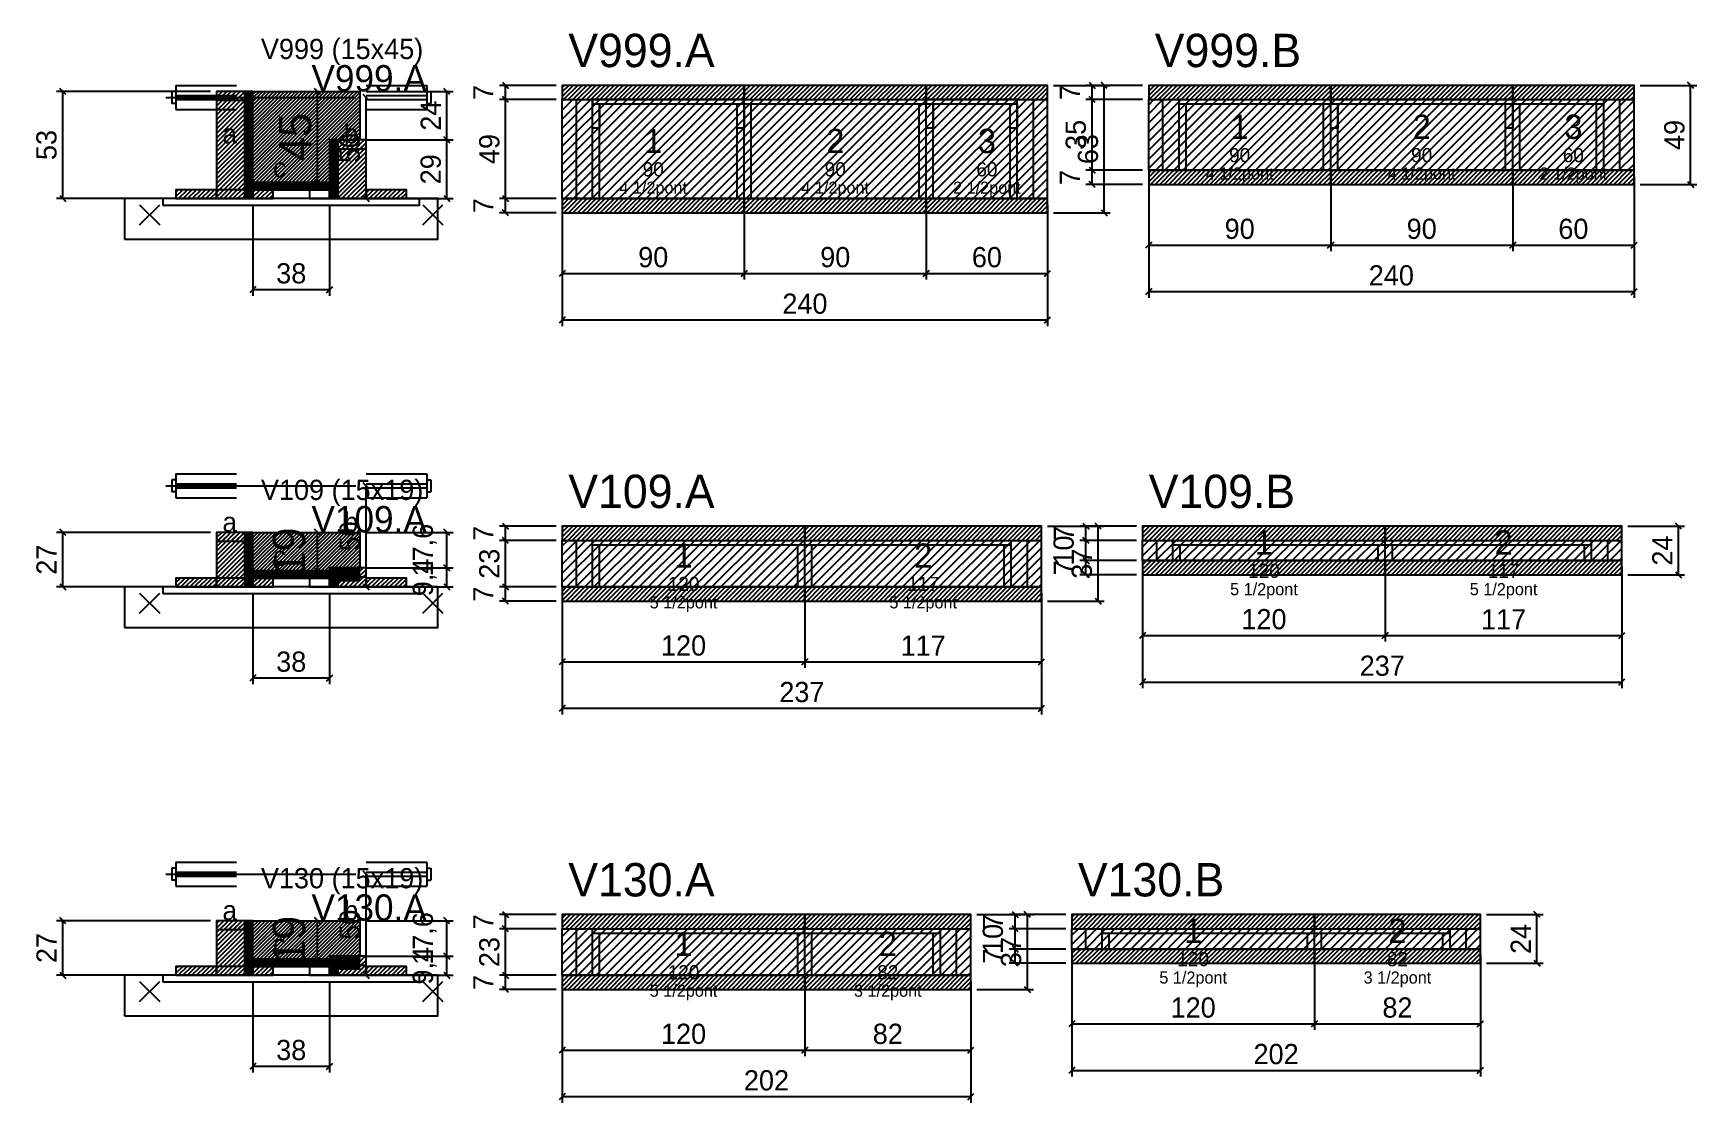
# Model space of a CAD drawing. Extents: x -69 to 3070, y -7262 to 1250.
# Drawn here: x -69 to 754, y -7262 to -6733 of the extents above; entities that cross this region are included whole.
import ezdxf
from ezdxf.enums import TextEntityAlignment as Align

# ---------------------------------------------------------------- set-up
doc = ezdxf.new("R2010")
doc.units = 0
for name, color, linetype in [('5', 5, 'Continuous'), ('barrote', 126, 'Continuous'), ('CONCRETO', 251, 'Continuous'), ('COTA', 241, 'Continuous'), ('Cota Seção (2x)', 241, 'Continuous'), ('detalhes', 7, 'Continuous'), ('Hachura', 251, 'Continuous'), ('Madeira', 126, 'Continuous'), ('NOMENCLATURA', 7, 'Continuous'), ('Painéis', 200, 'Continuous'), ('presilha', 224, 'Continuous'), ('Reaproveitamento', 251, 'Continuous'), ('SARR_2.2x7', 40, 'Continuous'), ('SARR_3.5x7', 81, 'Continuous'), ('SCO-___-LAJ', 224, 'Continuous'), ('TENSOR', 224, 'Continuous'), ('texto', 7, 'Continuous'), ('Texto Seção', 7, 'Continuous')]:
    doc.layers.add(name, color=color, linetype=linetype)
doc.dimstyles.new('PAINEL', dxfattribs={"dimtxt": 10, "dimasz": 3, "dimexe": 3, "dimexo": 3, "dimgap": 3, "dimtad": 1, "dimblk": 'OBLIQUE', "dimblk1": 'OBLIQUE', "dimcen": 2.5, "dimclrd": 4, "dimclre": 4, "dimclrt": 240, "dimazin": 3, "dimtfac": 1, "dimtmove": 0, "dimatfit": 3})
doc.dimstyles.new('SECAO2X', dxfattribs={"dimtxt": 16, "dimasz": 3, "dimexe": 3, "dimexo": 3, "dimgap": 3, "dimtad": 1, "dimblk": 'OBLIQUE', "dimblk1": 'OBLIQUE', "dimcen": 2.5, "dimclrd": 4, "dimclre": 4, "dimclrt": 240, "dimazin": 3, "dimtfac": 1, "dimtmove": 0, "dimatfit": 3})

# ---------------------------------------------------------------- blocks, each defined once
blk = doc.blocks.new('_OBLIQUE')
at = {"color": 0, "linetype": 'BYBLOCK'}
blk.add_line((-0.5, -0.5), (0.5, 0.5), dxfattribs=at)

msp = doc.modelspace()

# ---------------------------------------------------------------- hatches: boundary and pattern name
at = {"layer": 'COTA'}
h = msp.add_hatch(dxfattribs=at)
h.set_pattern_fill('ANSI31', scale=0.5)
h.paths.add_polyline_path([(193, -6766), (283, -6766), (283, -6759), (193, -6759)])
h = msp.add_hatch(dxfattribs=at)
h.set_pattern_fill('ANSI31', scale=0.5)
h.paths.add_polyline_path([(283, -6766), (373, -6766), (373, -6759), (283, -6759)])
h = msp.add_hatch(dxfattribs=at)
h.set_pattern_fill('ANSI31', scale=0.5)
h.paths.add_polyline_path([(373, -6766), (433, -6766), (433, -6759), (373, -6759)])
h = msp.add_hatch(dxfattribs=at)
h.set_pattern_fill('ANSI31', scale=0.5)
h.paths.add_polyline_path([(483, -6766), (573, -6766), (573, -6759), (483, -6759)])
h = msp.add_hatch(dxfattribs=at)
h.set_pattern_fill('ANSI31', scale=0.5)
h.paths.add_polyline_path([(573, -6766), (663, -6766), (663, -6759), (573, -6759)])
h = msp.add_hatch(dxfattribs=at)
h.set_pattern_fill('ANSI31', scale=0.5)
h.paths.add_polyline_path([(663, -6766), (723, -6766), (723, -6759), (663, -6759)])
h = msp.add_hatch(dxfattribs=at)
h.set_pattern_fill('ANSI31', scale=0.4)
h.paths.add_polyline_path([(40, -6807), (40, -6762), (93, -6762), (93, -6786), (78, -6786), (78, -6807)])
h = msp.add_hatch(dxfattribs=at)
h.set_pattern_fill('ANSI31', scale=0.5)
h.paths.add_polyline_path([(483, -6808), (573, -6808), (573, -6801), (483, -6801)])
h = msp.add_hatch(dxfattribs=at)
h.set_pattern_fill('ANSI31', scale=0.5)
h.paths.add_polyline_path([(573, -6808), (663, -6808), (663, -6801), (573, -6801)])
h = msp.add_hatch(dxfattribs=at)
h.set_pattern_fill('ANSI31', scale=0.5)
h.paths.add_polyline_path([(663, -6808), (723, -6808), (723, -6801), (663, -6801)])
h = msp.add_hatch(dxfattribs=at)
h.set_pattern_fill('ANSI31', scale=0.5)
h.paths.add_polyline_path([(193, -6822), (283, -6822), (283, -6815), (193, -6815)])
h = msp.add_hatch(dxfattribs=at)
h.set_pattern_fill('ANSI31', scale=0.5)
h.paths.add_polyline_path([(283, -6822), (373, -6822), (373, -6815), (283, -6815)])
h = msp.add_hatch(dxfattribs=at)
h.set_pattern_fill('ANSI31', scale=0.5)
h.paths.add_polyline_path([(373, -6822), (433, -6822), (433, -6815), (373, -6815)])
h = msp.add_hatch(dxfattribs=at)
h.set_pattern_fill('ANSI31', scale=0.4)
h.paths.add_polyline_path([(40, -6999), (40, -6980), (93, -6980), (93, -6997.6), (78, -6997.6), (78, -6999)])
h = msp.add_hatch(dxfattribs=at)
h.set_pattern_fill('ANSI31', scale=0.5)
h.paths.add_polyline_path([(193, -6984), (313, -6984), (313, -6977), (193, -6977)])
h = msp.add_hatch(dxfattribs=at)
h.set_pattern_fill('ANSI31', scale=0.5)
h.paths.add_polyline_path([(313, -6984), (430, -6984), (430, -6977), (313, -6977)])
h = msp.add_hatch(dxfattribs=at)
h.set_pattern_fill('ANSI31', scale=0.5)
h.paths.add_polyline_path([(480, -6984), (600, -6984), (600, -6977), (480, -6977)])
h = msp.add_hatch(dxfattribs=at)
h.set_pattern_fill('ANSI31', scale=0.5)
h.paths.add_polyline_path([(600, -6984), (717, -6984), (717, -6977), (600, -6977)])
h = msp.add_hatch(dxfattribs=at)
h.set_pattern_fill('ANSI31', scale=0.5)
h.paths.add_polyline_path([(480, -7001), (600, -7001), (600, -6994), (480, -6994)])
h = msp.add_hatch(dxfattribs=at)
h.set_pattern_fill('ANSI31', scale=0.5)
h.paths.add_polyline_path([(600, -7001), (717, -7001), (717, -6994), (600, -6994)])
h = msp.add_hatch(dxfattribs=at)
h.set_pattern_fill('ANSI31', scale=0.5)
h.paths.add_polyline_path([(193, -7014), (313, -7014), (313, -7007), (193, -7007)])
h = msp.add_hatch(dxfattribs=at)
h.set_pattern_fill('ANSI31', scale=0.5)
h.paths.add_polyline_path([(313, -7014), (430, -7014), (430, -7007), (313, -7007)])
h = msp.add_hatch(dxfattribs=at)
h.set_pattern_fill('ANSI31', scale=0.4)
h.paths.add_polyline_path([(40, -7191), (40, -7172), (93, -7172), (93, -7189.6), (78, -7189.6), (78, -7191)])
h = msp.add_hatch(dxfattribs=at)
h.set_pattern_fill('ANSI31', scale=0.5)
h.paths.add_polyline_path([(193, -7176), (313, -7176), (313, -7169), (193, -7169)])
h = msp.add_hatch(dxfattribs=at)
h.set_pattern_fill('ANSI31', scale=0.5)
h.paths.add_polyline_path([(313, -7176), (395, -7176), (395, -7169), (313, -7169)])
h = msp.add_hatch(dxfattribs=at)
h.set_pattern_fill('ANSI31', scale=0.5)
h.paths.add_polyline_path([(445, -7176), (565, -7176), (565, -7169), (445, -7169)])
h = msp.add_hatch(dxfattribs=at)
h.set_pattern_fill('ANSI31', scale=0.5)
h.paths.add_polyline_path([(565, -7176), (647, -7176), (647, -7169), (565, -7169)])
h = msp.add_hatch(dxfattribs=at)
h.set_pattern_fill('ANSI31', scale=0.5)
h.paths.add_polyline_path([(445, -7193), (565, -7193), (565, -7186), (445, -7186)])
h = msp.add_hatch(dxfattribs=at)
h.set_pattern_fill('ANSI31', scale=0.5)
h.paths.add_polyline_path([(565, -7193), (647, -7193), (647, -7186), (565, -7186)])
h = msp.add_hatch(dxfattribs=at)
h.set_pattern_fill('ANSI31', scale=0.5)
h.paths.add_polyline_path([(193, -7206), (313, -7206), (313, -7199), (193, -7199)])
h = msp.add_hatch(dxfattribs=at)
h.set_pattern_fill('ANSI31', scale=0.5)
h.paths.add_polyline_path([(313, -7206), (395, -7206), (395, -7199), (313, -7199)])
at = {"layer": 'Hachura'}
h = msp.add_hatch(dxfattribs=at)
h.set_pattern_fill('ANSI31', scale=0.5)
h.paths.add_polyline_path([(22, -6815), (36, -6815), (36, -6762), (22, -6762)])
h = msp.add_hatch(dxfattribs=at)
h.set_pattern_fill('ANSI31', scale=0.5)
h.paths.add_polyline_path([(22, -6766.4), (36, -6766.4), (36, -6762), (22, -6762)])
h = msp.add_hatch(dxfattribs=at)
h.set_pattern_fill('SOLID')
h.paths.add_polyline_path([(36, -6815), (40, -6815), (40, -6762), (36, -6762)])
h = msp.add_hatch(dxfattribs=at)
h.set_pattern_fill('SOLID')
h.paths.add_polyline_path([(78, -6815), (82, -6815), (82, -6786), (78, -6786)])
h = msp.add_hatch(dxfattribs=at)
h.set_pattern_fill('SOLID')
h.paths.add_polyline_path([(78, -6786), (93, -6786), (93, -6786), (78, -6786)])
h = msp.add_hatch(dxfattribs=at)
h.set_pattern_fill('ANSI31', scale=0.5)
h.paths.add_polyline_path([(82, -6815), (96, -6815), (96, -6786), (82, -6786)])
h = msp.add_hatch(dxfattribs=at)
h.set_pattern_fill('ANSI31', scale=0.5)
h.paths.add_polyline_path([(82, -6790.4), (96, -6790.4), (96, -6786), (82, -6786)])
h = msp.add_hatch(dxfattribs=at)
h.set_pattern_fill('ANSI31', scale=0.5)
h.paths.add_polyline_path([(2, -6815), (22, -6815), (22, -6810.6), (2, -6810.6)])
h = msp.add_hatch(dxfattribs=at)
h.set_pattern_fill('SOLID')
h.paths.add_polyline_path([(40, -6810.6), (78, -6810.6), (78, -6807), (40, -6807)])
h = msp.add_hatch(dxfattribs=at)
h.set_pattern_fill('ANSI31', scale=0.5)
h.paths.add_polyline_path([(40, -6815), (50, -6815), (50, -6810.6), (40, -6810.6)])
h = msp.add_hatch(dxfattribs=at)
h.set_pattern_fill('ANSI31', scale=0.5)
h.paths.add_polyline_path([(96, -6815), (116, -6815), (116, -6810.6), (96, -6810.6)])
h = msp.add_hatch(dxfattribs=at)
h.set_pattern_fill('ANSI31', scale=0.5)
h.paths.add_polyline_path([(22, -7007), (36, -7007), (36, -6980), (22, -6980)])
h = msp.add_hatch(dxfattribs=at)
h.set_pattern_fill('ANSI31', scale=0.5)
h.paths.add_polyline_path([(22, -6984.4), (36, -6984.4), (36, -6980), (22, -6980)])
h = msp.add_hatch(dxfattribs=at)
h.set_pattern_fill('SOLID')
h.paths.add_polyline_path([(36, -7007), (40, -7007), (40, -6980), (36, -6980)])
h = msp.add_hatch(dxfattribs=at)
h.set_pattern_fill('SOLID')
h.paths.add_polyline_path([(40, -7002.6), (78, -7002.6), (78, -6999), (40, -6999)])
h = msp.add_hatch(dxfattribs=at)
h.set_pattern_fill('SOLID')
h.paths.add_polyline_path([(78, -7007), (82, -7007), (82, -6997.6), (78, -6997.6)])
h = msp.add_hatch(dxfattribs=at)
h.set_pattern_fill('SOLID')
h.paths.add_polyline_path([(78, -6997.6), (93, -6997.6), (93, -7004), (78, -7004)])
h = msp.add_hatch(dxfattribs=at)
h.set_pattern_fill('ANSI31', scale=0.5)
h.paths.add_polyline_path([(82, -7007), (96, -7007), (96, -6997.6), (82, -6997.6)])
h = msp.add_hatch(dxfattribs=at)
h.set_pattern_fill('ANSI31', scale=0.5)
h.paths.add_polyline_path([(82, -7002), (96, -7002), (96, -6997.6), (82, -6997.6)])
h = msp.add_hatch(dxfattribs=at)
h.set_pattern_fill('ANSI31', scale=0.5)
h.paths.add_polyline_path([(2, -7007), (22, -7007), (22, -7002.6), (2, -7002.6)])
h = msp.add_hatch(dxfattribs=at)
h.set_pattern_fill('ANSI31', scale=0.5)
h.paths.add_polyline_path([(40, -7007), (50, -7007), (50, -7002.6), (40, -7002.6)])
h = msp.add_hatch(dxfattribs=at)
h.set_pattern_fill('ANSI31', scale=0.5)
h.paths.add_polyline_path([(96, -7007), (116, -7007), (116, -7002.6), (96, -7002.6)])
h = msp.add_hatch(dxfattribs=at)
h.set_pattern_fill('ANSI31', scale=0.5)
h.paths.add_polyline_path([(22, -7199), (36, -7199), (36, -7172), (22, -7172)])
h = msp.add_hatch(dxfattribs=at)
h.set_pattern_fill('ANSI31', scale=0.5)
h.paths.add_polyline_path([(22, -7176.4), (36, -7176.4), (36, -7172), (22, -7172)])
h = msp.add_hatch(dxfattribs=at)
h.set_pattern_fill('SOLID')
h.paths.add_polyline_path([(36, -7199), (40, -7199), (40, -7172), (36, -7172)])
h = msp.add_hatch(dxfattribs=at)
h.set_pattern_fill('ANSI31', scale=0.5)
h.paths.add_polyline_path([(2, -7199), (22, -7199), (22, -7194.6), (2, -7194.6)])
h = msp.add_hatch(dxfattribs=at)
h.set_pattern_fill('SOLID')
h.paths.add_polyline_path([(40, -7194.6), (78, -7194.6), (78, -7191), (40, -7191)])
h = msp.add_hatch(dxfattribs=at)
h.set_pattern_fill('ANSI31', scale=0.5)
h.paths.add_polyline_path([(40, -7199), (50, -7199), (50, -7194.6), (40, -7194.6)])
h = msp.add_hatch(dxfattribs=at)
h.set_pattern_fill('SOLID')
h.paths.add_polyline_path([(78, -7199), (82, -7199), (82, -7189.6), (78, -7189.6)])
h = msp.add_hatch(dxfattribs=at)
h.set_pattern_fill('SOLID')
h.paths.add_polyline_path([(78, -7189.6), (93, -7189.6), (93, -7196), (78, -7196)])
h = msp.add_hatch(dxfattribs=at)
h.set_pattern_fill('ANSI31', scale=0.5)
h.paths.add_polyline_path([(82, -7199), (96, -7199), (96, -7189.6), (82, -7189.6)])
h = msp.add_hatch(dxfattribs=at)
h.set_pattern_fill('ANSI31', scale=0.5)
h.paths.add_polyline_path([(82, -7194), (96, -7194), (96, -7189.6), (82, -7189.6)])
h = msp.add_hatch(dxfattribs=at)
h.set_pattern_fill('ANSI31', scale=0.5)
h.paths.add_polyline_path([(96, -7199), (116, -7199), (116, -7194.6), (96, -7194.6)])
at = {"layer": 'Reaproveitamento'}
h = msp.add_hatch(dxfattribs=at)
h.set_pattern_fill('ANSI31')
h.paths.add_polyline_path([(193, -6815), (283, -6815), (283, -6766), (193, -6766)])
h = msp.add_hatch(dxfattribs=at)
h.set_pattern_fill('ANSI31')
h.paths.add_polyline_path([(283, -6815), (373, -6815), (373, -6766), (283, -6766)])
h = msp.add_hatch(dxfattribs=at)
h.set_pattern_fill('ANSI31')
h.paths.add_polyline_path([(373, -6815), (433, -6815), (433, -6766), (373, -6766)])
h = msp.add_hatch(dxfattribs=at)
h.set_pattern_fill('ANSI31')
h.paths.add_polyline_path([(483, -6801), (573, -6801), (573, -6766), (483, -6766)])
h = msp.add_hatch(dxfattribs=at)
h.set_pattern_fill('ANSI31')
h.paths.add_polyline_path([(573, -6801), (663, -6801), (663, -6766), (573, -6766)])
h = msp.add_hatch(dxfattribs=at)
h.set_pattern_fill('ANSI31')
h.paths.add_polyline_path([(663, -6801), (723, -6801), (723, -6766), (663, -6766)])
h = msp.add_hatch(dxfattribs=at)
h.set_pattern_fill('ANSI31')
h.paths.add_polyline_path([(193, -7007), (313, -7007), (313, -6984), (193, -6984)])
h = msp.add_hatch(dxfattribs=at)
h.set_pattern_fill('ANSI31')
h.paths.add_polyline_path([(313, -7007), (430, -7007), (430, -6984), (313, -6984)])
h = msp.add_hatch(dxfattribs=at)
h.set_pattern_fill('ANSI31')
h.paths.add_polyline_path([(480, -6994), (600, -6994), (600, -6984), (480, -6984)])
h = msp.add_hatch(dxfattribs=at)
h.set_pattern_fill('ANSI31')
h.paths.add_polyline_path([(600, -6994), (717, -6994), (717, -6984), (600, -6984)])
h = msp.add_hatch(dxfattribs=at)
h.set_pattern_fill('ANSI31')
h.paths.add_polyline_path([(193, -7199), (313, -7199), (313, -7176), (193, -7176)])
h = msp.add_hatch(dxfattribs=at)
h.set_pattern_fill('ANSI31')
h.paths.add_polyline_path([(313, -7199), (395, -7199), (395, -7176), (313, -7176)])
h = msp.add_hatch(dxfattribs=at)
h.set_pattern_fill('ANSI31')
h.paths.add_polyline_path([(445, -7186), (565, -7186), (565, -7176), (445, -7176)])
h = msp.add_hatch(dxfattribs=at)
h.set_pattern_fill('ANSI31')
h.paths.add_polyline_path([(565, -7186), (647, -7186), (647, -7176), (565, -7176)])

# ---------------------------------------------------------------- linework, layer by layer
for p, q in [((2, -6759), (32, -6759)), ((2, -6759), (2, -6771)), ((96, -6759), (126, -6759)), ((126, -6759), (126, -6771)), ((0, -6762), (0, -6768)), ((2, -6762), (0, -6762)), ((2, -6768), (0, -6768)), ((2, -6764), (32, -6764)), ((2, -6766), (32, -6766)), ((96, -6764), (126, -6764)), ((96, -6766), (126, -6766)), ((126, -6762), (128, -6762)), ((126, -6768), (128, -6768)), ((128, -6762), (128, -6768)), ((2, -6771), (32, -6771)), ((96, -6771), (126, -6771)), ((0, -6954), (0, -6960)), ((2, -6954), (0, -6954)), ((2, -6951), (32, -6951)), ((2, -6951), (2, -6963)), ((2, -6956), (32, -6956)), ((2, -6958), (32, -6958)), ((96, -6951), (126, -6951)), ((96, -6956), (126, -6956)), ((96, -6958), (126, -6958)), ((126, -6951), (126, -6963)), ((126, -6954), (128, -6954)), ((128, -6954), (128, -6960)), ((2, -6960), (0, -6960)), ((2, -6963), (32, -6963)), ((96, -6963), (126, -6963)), ((126, -6960), (128, -6960)), ((0, -7146), (0, -7152)), ((2, -7146), (0, -7146)), ((2, -7143), (32, -7143)), ((2, -7143), (2, -7155)), ((2, -7148), (32, -7148)), ((96, -7143), (126, -7143)), ((96, -7148), (126, -7148)), ((126, -7143), (126, -7155)), ((126, -7146), (128, -7146)), ((128, -7146), (128, -7152)), ((2, -7152), (0, -7152)), ((2, -7150), (32, -7150)), ((2, -7155), (32, -7155)), ((96, -7150), (126, -7150)), ((96, -7155), (126, -7155)), ((126, -7152), (128, -7152))]:
    msp.add_line(p, q)
at = {"layer": 'barrote'}
for points in [[(-23.5, -6835), (131.5, -6835), (131.5, -6815), (-23.5, -6815)], [(-23.5, -7027), (131.5, -7027), (131.5, -7007), (-23.5, -7007)], [(-23.5, -7219), (131.5, -7219), (131.5, -7199), (-23.5, -7199)]]:
    msp.add_lwpolyline(points, close=True, dxfattribs=at)
at = {"layer": 'CONCRETO'}
for points in [[(40, -6807), (40, -6762), (93, -6762), (93, -6786), (78, -6786), (78, -6807)], [(40, -6999), (40, -6980), (93, -6980), (93, -6997.6), (78, -6997.6), (78, -6999)], [(40, -7191), (40, -7172), (93, -7172), (93, -7189.6), (78, -7189.6), (78, -7191)]]:
    msp.add_lwpolyline(points, close=True, dxfattribs=at)
at = {"layer": 'Madeira'}
for points in [[(22, -6815), (36, -6815), (36, -6762), (22, -6762)], [(22, -6766.4), (36, -6766.4), (36, -6762), (22, -6762)], [(82, -6815), (96, -6815), (96, -6786), (82, -6786)], [(82, -6790.4), (96, -6790.4), (96, -6786), (82, -6786)], [(2, -6815), (22, -6815), (22, -6810.6), (2, -6810.6)], [(22, -6815), (36, -6815), (36, -6810.6), (22, -6810.6)], [(40, -6815), (50, -6815), (50, -6810.6), (40, -6810.6)], [(68, -6815), (78, -6815), (78, -6810.6), (68, -6810.6)], [(96, -6815), (116, -6815), (116, -6810.6), (96, -6810.6)], [(22, -7007), (36, -7007), (36, -6980), (22, -6980)], [(22, -6984.4), (36, -6984.4), (36, -6980), (22, -6980)], [(82, -7007), (96, -7007), (96, -6997.6), (82, -6997.6)], [(82, -7002), (96, -7002), (96, -6997.6), (82, -6997.6)], [(2, -7007), (22, -7007), (22, -7002.6), (2, -7002.6)], [(22, -7007), (36, -7007), (36, -7002.6), (22, -7002.6)], [(40, -7007), (50, -7007), (50, -7002.6), (40, -7002.6)], [(68, -7007), (78, -7007), (78, -7002.6), (68, -7002.6)], [(96, -7007), (116, -7007), (116, -7002.6), (96, -7002.6)], [(22, -7199), (36, -7199), (36, -7172), (22, -7172)], [(22, -7176.4), (36, -7176.4), (36, -7172), (22, -7172)], [(2, -7199), (22, -7199), (22, -7194.6), (2, -7194.6)], [(22, -7199), (36, -7199), (36, -7194.6), (22, -7194.6)], [(40, -7199), (50, -7199), (50, -7194.6), (40, -7194.6)], [(68, -7199), (78, -7199), (78, -7194.6), (68, -7194.6)], [(82, -7199), (96, -7199), (96, -7189.6), (82, -7189.6)], [(82, -7194), (96, -7194), (96, -7189.6), (82, -7189.6)], [(96, -7199), (116, -7199), (116, -7194.6), (96, -7194.6)]]:
    msp.add_lwpolyline(points, close=True, dxfattribs=at)
at = {"layer": 'Painéis'}
for p, q in [((193, -6766), (283, -6766)), ((193, -6815), (193, -6766)), ((283, -6815), (283, -6766)), ((283, -6815), (283, -6766)), ((283, -6766), (373, -6766)), ((283, -6815), (283, -6766)), ((373, -6815), (373, -6766)), ((373, -6815), (373, -6766)), ((373, -6766), (433, -6766)), ((373, -6815), (373, -6766)), ((433, -6815), (433, -6766)), ((483, -6766), (573, -6766)), ((483, -6801), (483, -6766)), ((573, -6801), (573, -6766)), ((573, -6801), (573, -6766)), ((573, -6766), (663, -6766)), ((573, -6801), (573, -6766)), ((663, -6801), (663, -6766)), ((663, -6801), (663, -6766)), ((663, -6766), (723, -6766)), ((663, -6801), (663, -6766)), ((723, -6801), (723, -6766)), ((483, -6801), (573, -6801)), ((573, -6801), (663, -6801)), ((663, -6801), (723, -6801)), ((193, -6815), (283, -6815)), ((283, -6815), (373, -6815)), ((373, -6815), (433, -6815)), ((193, -6984), (313, -6984)), ((193, -7007), (193, -6984)), ((313, -7007), (313, -6984)), ((313, -7007), (313, -6984)), ((313, -6984), (430, -6984)), ((313, -7007), (313, -6984)), ((430, -7007), (430, -6984)), ((480, -6984), (600, -6984)), ((480, -6994), (480, -6984)), ((600, -6994), (600, -6984)), ((600, -6994), (600, -6984)), ((600, -6984), (717, -6984)), ((600, -6994), (600, -6984)), ((717, -6994), (717, -6984)), ((480, -6994), (600, -6994)), ((600, -6994), (717, -6994)), ((193, -7007), (313, -7007)), ((313, -7007), (430, -7007)), ((193, -7176), (313, -7176)), ((193, -7199), (193, -7176)), ((313, -7199), (313, -7176)), ((313, -7199), (313, -7176)), ((313, -7176), (395, -7176)), ((313, -7199), (313, -7176)), ((395, -7199), (395, -7176)), ((445, -7176), (565, -7176)), ((445, -7186), (445, -7176)), ((565, -7186), (565, -7176)), ((565, -7186), (565, -7176)), ((565, -7176), (647, -7176)), ((565, -7186), (565, -7176)), ((647, -7186), (647, -7176)), ((445, -7186), (565, -7186)), ((565, -7186), (647, -7186)), ((193, -7199), (313, -7199)), ((313, -7199), (395, -7199))]:
    msp.add_line(p, q, dxfattribs=at)
for points in [[(36, -6815), (40, -6815), (40, -6762), (36, -6762)], [(78, -6815), (82, -6815), (82, -6786), (78, -6786)], [(78, -6786), (93, -6786), (93, -6786), (78, -6786)], [(40, -6810.6), (78, -6810.6), (78, -6807), (40, -6807)], [(36, -7007), (40, -7007), (40, -6980), (36, -6980)], [(40, -7002.6), (78, -7002.6), (78, -6999), (40, -6999)], [(78, -7007), (82, -7007), (82, -6997.6), (78, -6997.6)], [(78, -6997.6), (93, -6997.6), (93, -6997.6), (78, -6997.6)], [(36, -7199), (40, -7199), (40, -7172), (36, -7172)], [(40, -7194.6), (78, -7194.6), (78, -7191), (40, -7191)], [(78, -7199), (82, -7199), (82, -7189.6), (78, -7189.6)], [(78, -7189.6), (93, -7189.6), (93, -7189.6), (78, -7189.6)]]:
    msp.add_lwpolyline(points, close=True, dxfattribs=at)
at = {"layer": 'presilha'}
for p, q in [((-16, -6828), (-6, -6818)), ((-16, -6818), (-6, -6828)), ((124, -6828), (134, -6818)), ((124, -6818), (134, -6828)), ((-16, -7020), (-6, -7010)), ((-16, -7010), (-6, -7020)), ((124, -7020), (134, -7010)), ((124, -7010), (134, -7020)), ((-16, -7212), (-6, -7202)), ((-16, -7202), (-6, -7212)), ((124, -7212), (134, -7202)), ((124, -7202), (134, -7212))]:
    msp.add_line(p, q, dxfattribs=at)
at = {"layer": 'SARR_2.2x7'}
for p, q in [((200, -6815), (200, -6766)), ((208, -6768.2), (283, -6768.2)), ((283, -6768.2), (373, -6768.2)), ((373, -6768.2), (418, -6768.2)), ((426, -6815), (426, -6766)), ((490, -6801), (490, -6766)), ((498, -6768.2), (573, -6768.2)), ((573, -6768.2), (663, -6768.2)), ((663, -6768.2), (708, -6768.2)), ((716, -6801), (716, -6766)), ((200, -7007), (200, -6984)), ((208, -6986.2), (313, -6986.2)), ((313, -6986.2), (415, -6986.2)), ((423, -7007), (423, -6984)), ((487, -6994), (487, -6984)), ((495, -6986.2), (600, -6986.2)), ((600, -6986.2), (702, -6986.2)), ((710, -6994), (710, -6984)), ((200, -7199), (200, -7176)), ((208, -7178.2), (313, -7178.2)), ((313, -7178.2), (380, -7178.2)), ((388, -7199), (388, -7176)), ((452, -7186), (452, -7176)), ((460, -7178.2), (565, -7178.2)), ((565, -7178.2), (632, -7178.2)), ((640, -7186), (640, -7176))]:
    msp.add_line(p, q, dxfattribs=at)
for points in [[(208, -6768.2), (283, -6768.2), (283, -6766), (208, -6766)], [(373, -6768.2), (418, -6768.2), (418, -6766), (373, -6766)], [(573, -6768.2), (663, -6768.2), (663, -6766), (573, -6766)]]:
    msp.add_lwpolyline(points, close=True, dxfattribs=at)
at = {"layer": 'SARR_3.5x7'}
for p, q in [((208, -6815), (208, -6766)), ((211.5, -6815), (211.5, -6768.2)), ((279.5, -6815), (279.5, -6768.2)), ((283, -6815), (283, -6766)), ((283, -6815), (283, -6766)), ((286.5, -6815), (286.5, -6768.2)), ((369.5, -6815), (369.5, -6768.2)), ((373, -6815), (373, -6766)), ((373, -6815), (373, -6766)), ((376.5, -6815), (376.5, -6768.2)), ((414.5, -6815), (414.5, -6768.2)), ((418, -6815), (418, -6766)), ((498, -6801), (498, -6766)), ((501.5, -6801), (501.5, -6768.2)), ((569.5, -6801), (569.5, -6768.2)), ((573, -6801), (573, -6766)), ((573, -6801), (573, -6766)), ((576.5, -6801), (576.5, -6768.2)), ((659.5, -6801), (659.5, -6768.2)), ((663, -6801), (663, -6766)), ((663, -6801), (663, -6766)), ((666.5, -6801), (666.5, -6768.2)), ((704.5, -6801), (704.5, -6768.2)), ((708, -6801), (708, -6766)), ((498, -6801), (501.5, -6801)), ((569.5, -6801), (573, -6801)), ((573, -6801), (576.5, -6801)), ((659.5, -6801), (663, -6801)), ((663, -6801), (666.5, -6801)), ((704.5, -6801), (708, -6801)), ((208, -6815), (211.5, -6815)), ((279.5, -6815), (283, -6815)), ((283, -6815), (286.5, -6815)), ((369.5, -6815), (373, -6815)), ((373, -6815), (376.5, -6815)), ((414.5, -6815), (418, -6815)), ((208, -7007), (208, -6984)), ((211.5, -7007), (211.5, -6986.2)), ((309.5, -7007), (309.5, -6986.2)), ((313, -7007), (313, -6984)), ((313, -7007), (313, -6984)), ((316.5, -7007), (316.5, -6986.2)), ((411.5, -7007), (411.5, -6986.2)), ((415, -7007), (415, -6984)), ((495, -6994), (495, -6984)), ((498.5, -6994), (498.5, -6986.2)), ((596.5, -6994), (596.5, -6986.2)), ((600, -6994), (600, -6984)), ((600, -6994), (600, -6984)), ((603.5, -6994), (603.5, -6986.2)), ((698.5, -6994), (698.5, -6986.2)), ((702, -6994), (702, -6984)), ((495, -6994), (498.5, -6994)), ((596.5, -6994), (600, -6994)), ((600, -6994), (603.5, -6994)), ((698.5, -6994), (702, -6994)), ((208, -7007), (211.5, -7007)), ((309.5, -7007), (313, -7007)), ((313, -7007), (316.5, -7007)), ((411.5, -7007), (415, -7007)), ((208, -7199), (208, -7176)), ((211.5, -7199), (211.5, -7178.2)), ((309.5, -7199), (309.5, -7178.2)), ((313, -7199), (313, -7176)), ((313, -7199), (313, -7176)), ((316.5, -7199), (316.5, -7178.2)), ((376.5, -7199), (376.5, -7178.2)), ((380, -7199), (380, -7176)), ((460, -7186), (460, -7176)), ((463.5, -7186), (463.5, -7178.2)), ((561.5, -7186), (561.5, -7178.2)), ((565, -7186), (565, -7176)), ((565, -7186), (565, -7176)), ((568.5, -7186), (568.5, -7178.2)), ((628.5, -7186), (628.5, -7178.2)), ((632, -7186), (632, -7176)), ((460, -7186), (463.5, -7186)), ((561.5, -7186), (565, -7186)), ((565, -7186), (568.5, -7186)), ((628.5, -7186), (632, -7186)), ((208, -7199), (211.5, -7199)), ((309.5, -7199), (313, -7199)), ((313, -7199), (316.5, -7199)), ((376.5, -7199), (380, -7199))]:
    msp.add_line(p, q, dxfattribs=at)
for points in [[(208, -6768.2), (211.5, -6768.2), (211.5, -6780.2), (208, -6780.2)], [(279.5, -6768.2), (283, -6768.2), (283, -6780.2), (279.5, -6780.2)], [(373, -6768.2), (376.5, -6768.2), (376.5, -6780.2), (373, -6780.2)], [(414.5, -6768.2), (418, -6768.2), (418, -6780.2), (414.5, -6780.2)], [(573, -6768.2), (576.5, -6768.2), (576.5, -6780.2), (573, -6780.2)], [(659.5, -6768.2), (663, -6768.2), (663, -6780.2), (659.5, -6780.2)]]:
    msp.add_lwpolyline(points, close=True, dxfattribs=at)
at = {"layer": 'SCO-___-LAJ'}
for points in [[(193, -6766), (283, -6766), (283, -6759), (193, -6759)], [(283, -6766), (373, -6766), (373, -6759), (283, -6759)], [(373, -6766), (433, -6766), (433, -6759), (373, -6759)], [(483, -6766), (573, -6766), (573, -6759), (483, -6759)], [(573, -6766), (663, -6766), (663, -6759), (573, -6759)], [(663, -6766), (723, -6766), (723, -6759), (663, -6759)], [(483, -6808), (573, -6808), (573, -6801), (483, -6801)], [(573, -6808), (663, -6808), (663, -6801), (573, -6801)], [(663, -6808), (723, -6808), (723, -6801), (663, -6801)], [(-4.5, -6818.2), (122.5, -6818.2), (122.5, -6815), (-4.5, -6815)], [(193, -6822), (283, -6822), (283, -6815), (193, -6815)], [(283, -6822), (373, -6822), (373, -6815), (283, -6815)], [(373, -6822), (433, -6822), (433, -6815), (373, -6815)], [(193, -6984), (313, -6984), (313, -6977), (193, -6977)], [(313, -6984), (430, -6984), (430, -6977), (313, -6977)], [(480, -6984), (600, -6984), (600, -6977), (480, -6977)], [(600, -6984), (717, -6984), (717, -6977), (600, -6977)], [(480, -7001), (600, -7001), (600, -6994), (480, -6994)], [(600, -7001), (717, -7001), (717, -6994), (600, -6994)], [(-4.5, -7010.2), (122.5, -7010.2), (122.5, -7007), (-4.5, -7007)], [(193, -7014), (313, -7014), (313, -7007), (193, -7007)], [(313, -7014), (430, -7014), (430, -7007), (313, -7007)], [(193, -7176), (313, -7176), (313, -7169), (193, -7169)], [(313, -7176), (395, -7176), (395, -7169), (313, -7169)], [(445, -7176), (565, -7176), (565, -7169), (445, -7169)], [(565, -7176), (647, -7176), (647, -7169), (565, -7169)], [(445, -7193), (565, -7193), (565, -7186), (445, -7186)], [(565, -7193), (647, -7193), (647, -7186), (565, -7186)], [(-4.5, -7202.2), (122.5, -7202.2), (122.5, -7199), (-4.5, -7199)], [(193, -7206), (313, -7206), (313, -7199), (193, -7199)], [(313, -7206), (395, -7206), (395, -7199), (313, -7199)]]:
    msp.add_lwpolyline(points, close=True, dxfattribs=at)
at = {"layer": 'TENSOR'}
for p, q in [((-3, -6765), (91, -6765)), ((-3, -6957), (91, -6957)), ((-3, -7149), (91, -7149))]:
    msp.add_line(p, q, dxfattribs=at)

# ---------------------------------------------------------------- texts
at = {"layer": '5'}
for s, height, p in [('1', 12, (528, -6779.5)), ('2', 12, (618, -6779.5)), ('3', 12, (693, -6779.5)), ('1', 12, (238, -6786.5)), ('2', 12, (328, -6786.5)), ('3', 12, (403, -6786.5)), ('90', 7, (528, -6793.5)), ('90', 7, (618, -6793.5)), ('60', 7, (693, -6793.5)), ('90', 7, (238, -6800.5)), ('90', 7, (328, -6800.5)), ('60', 7, (403, -6800.5)), ('1', 12, (540, -6985)), ('2', 12, (658.5, -6985)), ('1', 12, (253, -6991.5)), ('2', 12, (371.5, -6991.5)), ('120', 7, (540, -6999)), ('117', 7, (658.5, -6999)), ('120', 7, (253, -7005.5)), ('117', 7, (371.5, -7005.5)), ('1', 12, (505, -7177)), ('2', 12, (606, -7177)), ('1', 12, (253, -7183.5)), ('2', 12, (354, -7183.5)), ('120', 7, (505, -7191)), ('82', 7, (606, -7191)), ('120', 7, (253, -7197.5)), ('82', 7, (354, -7197.5))]:
    msp.add_text(s, height=height, dxfattribs=at).set_placement(p, align=Align.MIDDLE_CENTER)
at = {"layer": 'detalhes'}
for s, p in [('b', (85, -6787.7)), ('a', (25, -6787.7)), ('c', (50, -6804.5)), ('a', (25, -6979.7)), ('b', (85, -6979.7)), ('c', (50, -6996.5)), ('a', (25, -7171.7)), ('b', (85, -7171.7)), ('c', (50, -7188.5))]:
    msp.add_text(s, height=9.6, dxfattribs=at).set_placement(p)
at = {"layer": 'NOMENCLATURA'}
for s, p in [('V999.A', (196, -6750)), ('V999.B', (486, -6750)), ('V109.A', (196, -6968)), ('V109.B', (483, -6968)), ('V130.A', (196, -7160)), ('V130.B', (448, -7160))]:
    msp.add_text(s, height=16.5, dxfattribs=at).set_placement(p)
at = {"layer": 'texto', "char_height": 6, "attachment_point": 5}
for s, insert in [('4 1/2pont', (528, -6803.5)), ('4 1/2pont', (618, -6803.5)), ('2 1/2pont', (693, -6803.5)), ('4 1/2pont', (238, -6810.5)), ('4 1/2pont', (328, -6810.5)), ('2 1/2pont', (403, -6810.5)), ('5 1/2pont', (540, -7009)), ('5 1/2pont', (658.5, -7009)), ('5 1/2pont', (253, -7015.5)), ('5 1/2pont', (371.5, -7015.5)), ('5 1/2pont', (505, -7201)), ('3 1/2pont', (606, -7201)), ('5 1/2pont', (253, -7207.5)), ('3 1/2pont', (354, -7207.5))]:
    msp.add_mtext(s, dxfattribs=dict(at, insert=insert))
at = {"layer": 'Texto Seção'}
for s, height, p in [('V999 (15x45)', 10, (44, -6746)), ('V999.A', 13, (69, -6762)), ('V109 (15x19)', 10, (44, -6964)), ('V109.A', 13, (69, -6980)), ('V130 (15x19)', 10, (44, -7156)), ('V130.A', 13, (69, -7172))]:
    msp.add_text(s, height=height, dxfattribs=at).set_placement(p)

# ---------------------------------------------------------------- dimensions: what is measured, and where the dimension line sits
at = {"layer": 'COTA'}
for base, p1, p2 in [((-54, -6815), (2, -6815), (22, -6762)), ((136, -6786), (93, -6786), (93, -6762)), ((165, -6766), (193, -6766), (193, -6759)), ((461, -6822), (433, -6822), (433, -6759)), ((455, -6766), (483, -6766), (483, -6759)), ((751, -6808), (723, -6808), (723, -6759)), ((96, -6815), (96, -6815), (96, -6765)), ((165, -6815), (193, -6815), (193, -6766)), ((455, -6801), (483, -6801), (483, -6766)), ((136, -6815), (96, -6815), (96, -6786)), ((455, -6808), (483, -6808), (483, -6801)), ((165, -6822), (193, -6822), (193, -6815)), ((96, -7007), (96, -7007), (96, -6957)), ((-54, -7007), (2, -7007), (22, -6980)), ((136, -6997.6), (93, -6997.6), (93, -6980)), ((165, -6984), (193, -6984), (193, -6977)), ((165, -7007), (193, -7007), (193, -6984)), ((458, -7014), (430, -7014), (430, -6977)), ((452, -6984), (480, -6984), (480, -6977)), ((452, -6994), (480, -6994), (480, -6984)), ((745, -7001), (717, -7001), (717, -6977)), ((136, -7007), (96, -7007), (96, -6997.6)), ((452, -7001), (480, -7001), (480, -6994)), ((165, -7014), (193, -7014), (193, -7007)), ((96, -7199), (96, -7199), (96, -7149)), ((-54, -7199), (2, -7199), (22, -7172)), ((136, -7189.6), (93, -7189.6), (93, -7172)), ((165, -7176), (193, -7176), (193, -7169)), ((423, -7206), (395, -7206), (395, -7169)), ((417, -7176), (445, -7176), (445, -7169)), ((675, -7193), (647, -7193), (647, -7169)), ((165, -7199), (193, -7199), (193, -7176)), ((417, -7186), (445, -7186), (445, -7176)), ((136, -7199), (96, -7199), (96, -7189.6)), ((417, -7193), (445, -7193), (445, -7186)), ((165, -7206), (193, -7206), (193, -7199))]:
    msp.add_linear_dim(base=base, p1=p1, p2=p2, angle=90, dimstyle='PAINEL', dxfattribs=at).render()
for base, p1, p2 in [((483, -6838), (483, -6801), (573, -6801)), ((483, -6861), (483, -6801), (723, -6801)), ((573, -6838), (573, -6801), (663, -6801)), ((663, -6838), (663, -6801), (723, -6801)), ((40, -6860), (40, -6815), (78, -6815)), ((193, -6852), (193, -6815), (283, -6815)), ((193, -6875), (193, -6815), (433, -6815)), ((283, -6852), (283, -6815), (373, -6815)), ((373, -6852), (373, -6815), (433, -6815)), ((480, -7031), (480, -6994), (600, -6994)), ((480, -7054), (480, -6994), (717, -6994)), ((600, -7031), (600, -6994), (717, -6994)), ((40, -7052), (40, -7007), (78, -7007)), ((193, -7044), (193, -7007), (313, -7007)), ((193, -7067), (193, -7007), (430, -7007)), ((313, -7044), (313, -7007), (430, -7007)), ((445, -7223), (445, -7186), (565, -7186)), ((445, -7246), (445, -7186), (647, -7186)), ((565, -7223), (565, -7186), (647, -7186)), ((40, -7244), (40, -7199), (78, -7199)), ((193, -7236), (193, -7199), (313, -7199)), ((193, -7259), (193, -7199), (395, -7199)), ((313, -7236), (313, -7199), (395, -7199))]:
    msp.add_linear_dim(base=base, p1=p1, p2=p2, dimstyle='PAINEL', dxfattribs=at).render()
at = {"layer": 'Cota Seção (2x)'}
for base, p1, p2 in [((72, -6807), (40, -6807), (40, -6762)), ((72, -6999), (40, -6999), (40, -6980)), ((72, -7191), (40, -7191), (40, -7172))]:
    msp.add_linear_dim(base=base, p1=p1, p2=p2, angle=90, dimstyle='SECAO2X', dxfattribs=at).render()

doc.saveas('drawing.dxf')
